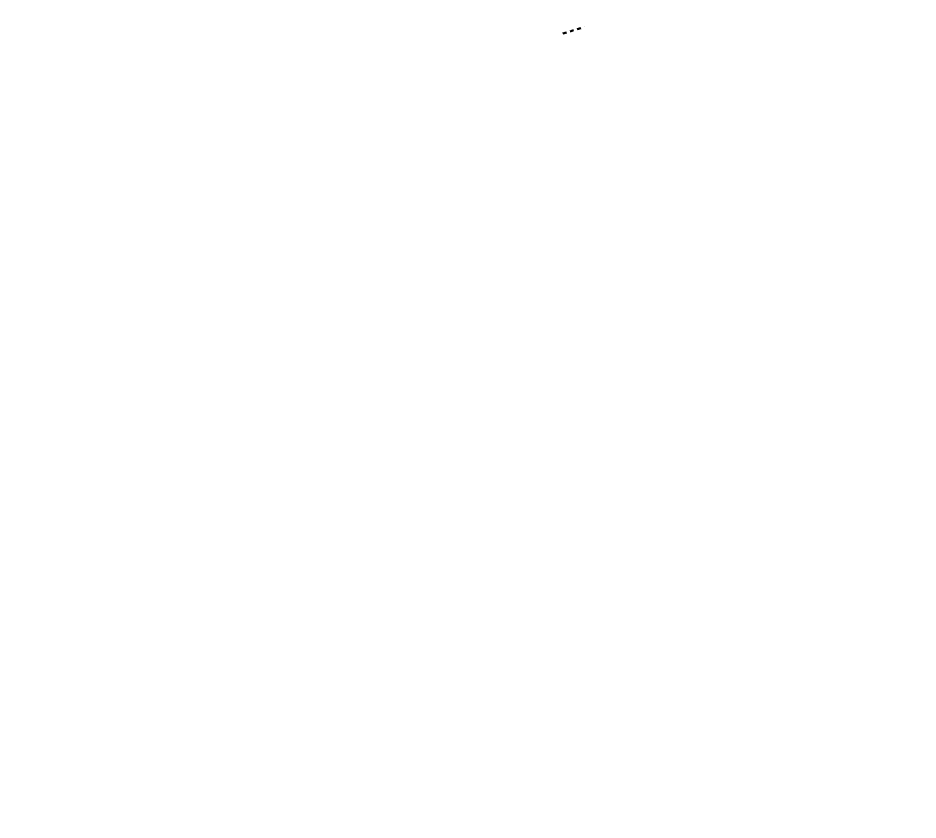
# Model space of a CAD drawing. Header units: metres. Extents: x -22 to 564, y 0 to 143.
# Drawn here: x 70.1 to 144.6, y 76.1 to 142.5 of the extents above; entities that cross this region are included whole.
import ezdxf
from ezdxf.enums import TextEntityAlignment as Align
from ezdxf.xclip import XClip

# ---------------------------------------------------------------- set-up
doc = ezdxf.new("R2010")
doc.units = ezdxf.units.M
doc.header["$XCLIPFRAME"] = 2
for name, pattern in [('XREF 1N HZ$0$DASHED2', [0.375, 0.25, -0.125]), ('XREF 1N HZ$0$HIDDE150', [0.24, 0.15, -0.09]), ('XREF 1N HZ$0$HIDDEN2', [0.1875, 0.125, -0.0625])]:
    doc.linetypes.add(name, pattern=pattern)
for name, color, linetype in [('XREF 1N HZ$0$LADESA', 140, 'XREF 1N HZ$0$DASHED2'), ('XREF 1N HZ$0$LIMITE DE LOSA', 8, 'XREF 1N HZ$0$HIDDEN2'), ('XREF 1N HZ$0$PLAFONES', 20, 'XREF 1N HZ$0$HIDDE150'), ('XREF 1N NEURO-ONCOLOGIA$0$TEX-MOB', 4, 'Continuous')]:
    doc.layers.add(name, color=color, linetype=linetype)
doc.layers.add('XREF 1N NEURO-ONCOLOGIA$0$rampa 2', color=253, linetype='Continuous', lineweight=0)
doc.styles.add('XREF 1N NEURO-ONCOLOGIA$0$HANDLET', font='romans.shx')

# ---------------------------------------------------------------- blocks, each defined once
blk = doc.blocks.new('XREF 1N NEURO-ONCOLOGIA')
h = blk.add_hatch()
h.set_pattern_fill('ANGLE', color=2)
h.set_pattern_definition([(0, (1e-05, 8.6924), (0, 6.985), [5.08, -1.905]), (90, (1e-05, 8.6924), (-6.985, 4e-16), [5.08, -1.905])])
h.paths.add_polyline_path([(81.532, 7.569), (81.532, 6.869), (82.282, 6.869), (82.282, 7.569)])
h = blk.add_hatch()
h.set_pattern_fill('ANGLE', color=2)
h.set_pattern_definition([(0, (0.032, 0), (0, 6.985), [5.08, -1.905]), (90, (0.032, 0), (-6.985, 4e-16), [5.08, -1.905])])
h.paths.add_polyline_path([(84.642, 2.474), (83.892, 2.474), (83.892, 1.724), (84.642, 1.724)])
at = {"layer": 'XREF 1N NEURO-ONCOLOGIA$0$rampa 2', "lineweight": 50}
h = blk.add_hatch(dxfattribs=at)
h.set_pattern_fill('ANGLE', color=256, angle=17.06531)
h.set_pattern_definition([(17.0653, (-631.428, -311.74), (-2.04983, 6.677457), [5.08, -1.905]), (107.0653, (-631.428, -311.74), (-6.677457, -2.04983), [5.08, -1.905])])
h.paths.add_polyline_path([(109.031, 32.825), (109.019, 32.818, -0.074852), (108.898, 32.388), (109.031, 32.471)])
h.paths.add_polyline_path([(108.837, 27.039, -0.075666), (108.976, 26.772), (109.03, 26.806), (109.03, 27.16)])
h.paths.add_polyline_path([(109.03, 27.514), (109.03, 27.868), (108.3, 27.411, -0.089163), (108.619, 27.257)])
h.paths.add_polyline_path([(109.03, 28.222), (109.03, 28.576), (107.7, 27.743), (107.7, 27.449), (107.795, 27.449)])
h.paths.add_polyline_path([(109.03, 28.93), (109.03, 29.284), (107.7, 28.451), (107.7, 28.097)])
h.paths.add_polyline_path([(109.03, 29.638), (109.03, 29.992), (107.7, 29.159), (107.7, 28.805)])
h.paths.add_polyline_path([(107.7, 29.867), (107.7, 29.513), (109.03, 30.346), (109.03, 30.701)])
h.paths.add_polyline_path([(107.7, 30.575), (107.7, 30.221), (109.03, 31.055), (109.031, 31.409)])
h.paths.add_polyline_path([(109.031, 31.763), (109.031, 32.117), (107.701, 31.283), (107.7, 30.929)])
at = {"layer": 'XREF 1N NEURO-ONCOLOGIA$0$TEX-MOB', "style": 'XREF 1N NEURO-ONCOLOGIA$0$HANDLET'}
for p in [(1.7, 4.585, 0), (1.707, 2.014, 0)]:
    blk.add_attdef('234', text='', height=0.075, rotation=180, dxfattribs=at).set_placement(p, align=Align.MIDDLE_CENTER)
blk = doc.blocks.new('XREF 1N HZ')
at = {"layer": 'XREF 1N HZ$0$LADESA'}
for points in [[(0.555, 21.778), (0.555, 1.303), (139.58, 1.303), (139.58, 21.778)], [(0.6, 21.728), (0.6, 1.348), (139.535, 1.348), (139.535, 21.733)], [(0.65, 21.683), (0.65, 1.398), (139.485, 1.398), (139.485, 21.683)]]:
    blk.add_lwpolyline(points, dxfattribs=at)
at = {"layer": 'XREF 1N HZ$0$LIMITE DE LOSA', "ltscale": 1.5}
blk.add_lwpolyline([(1.5, 42.698), (2.7, 42.698), (2.7, 42.548), (79.53, 42.548), (79.53, 42.698), (80.73, 42.698), (80.73, 2.248), (79.53, 2.248), (79.53, 2.398), (2.7, 2.398), (2.7, 2.248), (1.5, 2.248), (1.5, 42.698)], dxfattribs=at)
at = {"layer": 'XREF 1N HZ$0$PLAFONES'}
blk.add_lwpolyline([(2.485, 14.014), (79.955, 14.014), (79.955, 12.184), (2.485, 12.184)], close=True, dxfattribs=at)

msp = doc.modelspace()

# ---------------------------------------------------------------- block references
at = {"rotation": 90}
msp.add_blockref('XREF 1N NEURO-ONCOLOGIA', (144.417, 33.451), dxfattribs=at)

# ---------------------------------------------------------------- next in the draw order: block references
ref = msp.add_blockref('XREF 1N HZ', (103.763, 55.565, 0.007), dxfattribs=dict(rotation=72.44328195831014))
XClip(ref).set_block_clipping_path([(-0.7212680314, 9.1356981396), (4.6355815739, 20.3856976479)])

doc.saveas('drawing.dxf')
